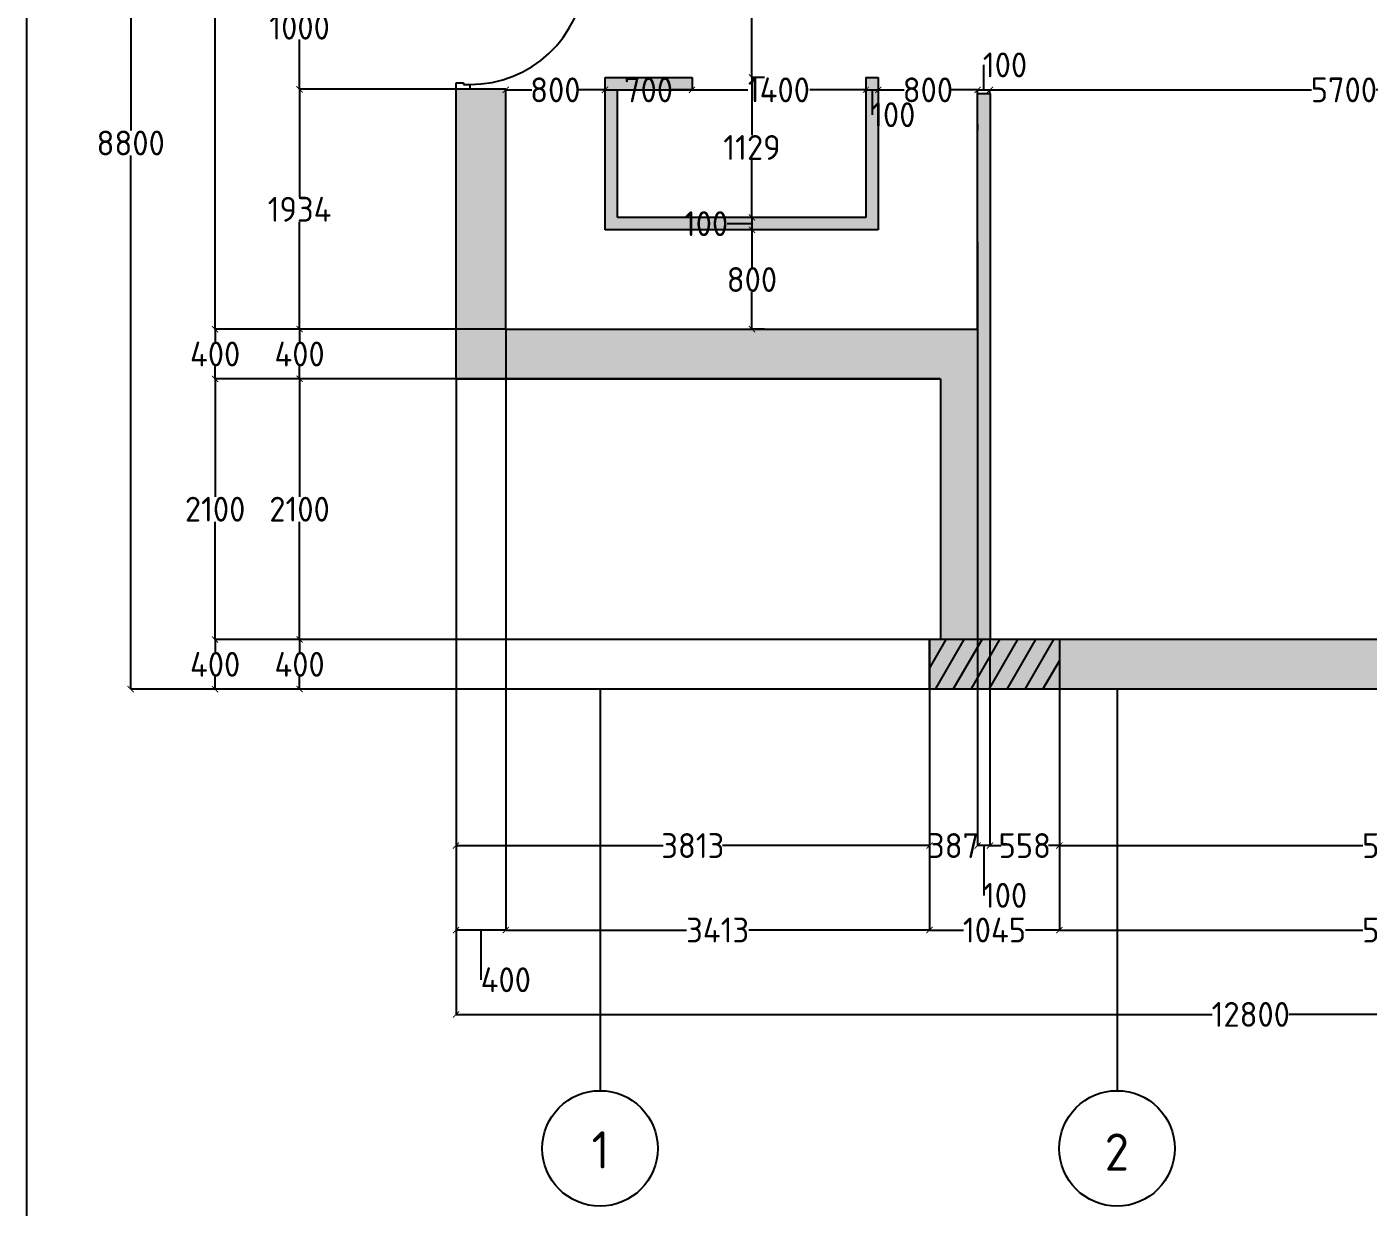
# Model space of a CAD drawing. Header units: inches. Extents: x -59797 to 874375, y -412711 to 5867.
# Drawn here: x 369539 to 380341, y -125177 to -115668 of the extents above; entities that cross this region are included whole.
import ezdxf

# ---------------------------------------------------------------- set-up
doc = ezdxf.new("R2010")
doc.units = ezdxf.units.IN
doc.header["$MEASUREMENT"] = 0
doc.layers.add('freecads.com', color=7, linetype='Continuous')
doc.styles.get("Standard").update_dxf_attribs({"font": 'GOST Common.ttf'})
doc.styles.add('{18b73a54-fa43-428c-adcb-c1c7bbdf2c84}', font='Simplex.shx')
doc.dimstyles.new('Copy of Standard', dxfattribs={"dimtxt": 120, "dimasz": 50, "dimexe": 0.18, "dimexo": 0.0625, "dimgap": 0.09, "dimtad": 0, "dimtih": 1, "dimtoh": 1, "dimdec": 0, "dimzin": 0, "dimdsep": 46, "dimtxsty": 'Standard', "dimblk": 'ARCHTICK', "dimcen": 0.09, "dimclrd": 250, "dimadec": 0, "dimazin": 0, "dimtfac": 1, "dimtdec": 0, "dimtofl": 0, "dimtmove": 0, "dimatfit": 3, "dimldrblk": 'ARCHTICK', "dimfxl": 100, "dimfxlon": 1, "dimtolj": 1, "dimtzin": 0, "dimarcsym": 0})

# ---------------------------------------------------------------- blocks, each defined once
blk = doc.blocks.new('_ArchTick')
at = {"color": 0, "linetype": 'ByBlock', "const_width": 0.15}
blk.add_lwpolyline([(-0.5, -0.5), (0.5, 0.5)], dxfattribs=at)
blk = doc.blocks.new('*D190')
at = {"color": 0, "lineweight": -2, "transparency": 16777216}
for p, q in [((377854, -121005), (377854, -122265)), ((383283, -121005), (383283, -122265))]:
    blk.add_line(p, q, dxfattribs=at)
at = {"color": 250, "lineweight": -2, "transparency": 16777216}
for p, q in [((377854, -122264), (380298, -122264)), ((383283, -122264), (380838, -122264))]:
    blk.add_line(p, q, dxfattribs=at)
at = {"layer": 'Defpoints', "color": 0, "transparency": 16777216}
for p in [(377854, -121004), (383283, -121004), (377854, -122264)]:
    blk.add_point(p, dxfattribs=at)
at = {"color": 250, "lineweight": -2, "transparency": 16777216, "xscale": 50, "yscale": 50, "zscale": 50, "rotation": 180}
blk.add_blockref('_ArchTick', (377854, -122264), dxfattribs=at)
at = {"color": 250, "lineweight": -2, "transparency": 16777216, "xscale": 50, "yscale": 50, "zscale": 50}
blk.add_blockref('_ArchTick', (383283, -122264), dxfattribs=at)
at = {"color": 0, "transparency": 16777216, "insert": (380568, -122264), "char_height": 200, "attachment_point": 5}
blk.add_mtext('\\A1;5429', dxfattribs=at)
blk = doc.blocks.new('*D191')
at = {"color": 0, "lineweight": -2, "transparency": 16777216}
for p, q in [((377295, -120605), (377295, -122265)), ((377854, -121005), (377854, -122265))]:
    blk.add_line(p, q, dxfattribs=at)
at = {"color": 250, "lineweight": -2, "transparency": 16777216}
for p, q in [((377295, -122264), (377384, -122264)), ((377854, -122264), (377765, -122264))]:
    blk.add_line(p, q, dxfattribs=at)
at = {"layer": 'Defpoints', "color": 0, "transparency": 16777216}
for p in [(377295, -120604), (377854, -121004), (377295, -122264)]:
    blk.add_point(p, dxfattribs=at)
at = {"color": 250, "lineweight": -2, "transparency": 16777216, "xscale": 50, "yscale": 50, "zscale": 50, "rotation": 180}
blk.add_blockref('_ArchTick', (377295, -122264), dxfattribs=at)
at = {"color": 250, "lineweight": -2, "transparency": 16777216, "xscale": 50, "yscale": 50, "zscale": 50}
blk.add_blockref('_ArchTick', (377854, -122264), dxfattribs=at)
at = {"color": 0, "transparency": 16777216, "insert": (377575, -122264), "char_height": 200, "attachment_point": 5}
blk.add_mtext('\\A1;558', dxfattribs=at)
blk = doc.blocks.new('*D192')
at = {"color": 0, "lineweight": -2, "transparency": 16777216}
for p, q in [((377195, -122164), (377195, -122265)), ((377295, -122164), (377295, -122265))]:
    blk.add_line(p, q, dxfattribs=at)
at = {"color": 250, "lineweight": -2, "transparency": 16777216}
for p, q in [((377295, -122264), (377195, -122264)), ((377245, -122264), (377245, -122665)), ((377245, -122665), (377246, -122665))]:
    blk.add_line(p, q, dxfattribs=at)
at = {"layer": 'Defpoints', "color": 0, "transparency": 16777216}
for p in [(377195, -118104), (377295, -120604), (377195, -122264)]:
    blk.add_point(p, dxfattribs=at)
at = {"color": 250, "lineweight": -2, "transparency": 16777216, "xscale": 50, "yscale": 50, "zscale": 50, "rotation": 180}
blk.add_blockref('_ArchTick', (377195, -122264), dxfattribs=at)
at = {"color": 250, "lineweight": -2, "transparency": 16777216, "xscale": 50, "yscale": 50, "zscale": 50}
blk.add_blockref('_ArchTick', (377295, -122264), dxfattribs=at)
at = {"color": 0, "transparency": 16777216, "insert": (377416, -122665), "char_height": 200, "attachment_point": 5}
blk.add_mtext('\\A1;100', dxfattribs=at)
blk = doc.blocks.new('*D193')
at = {"color": 0, "lineweight": -2, "transparency": 16777216}
for p, q in [((377195, -118105), (377195, -122265)), ((376808, -120605), (376808, -122265))]:
    blk.add_line(p, q, dxfattribs=at)
at = {"color": 250, "lineweight": -2, "transparency": 16777216}
for p, q in [((376808, -122264), (376811, -122264)), ((377195, -122264), (377192, -122264))]:
    blk.add_line(p, q, dxfattribs=at)
at = {"layer": 'Defpoints', "color": 0, "transparency": 16777216}
for p in [(377195, -118104), (376808, -120604), (376808, -122264)]:
    blk.add_point(p, dxfattribs=at)
at = {"color": 250, "lineweight": -2, "transparency": 16777216, "xscale": 50, "yscale": 50, "zscale": 50, "rotation": 180}
blk.add_blockref('_ArchTick', (376808, -122264), dxfattribs=at)
at = {"color": 250, "lineweight": -2, "transparency": 16777216, "xscale": 50, "yscale": 50, "zscale": 50}
blk.add_blockref('_ArchTick', (377195, -122264), dxfattribs=at)
at = {"color": 0, "transparency": 16777216, "insert": (377002, -122264), "char_height": 200, "attachment_point": 5}
blk.add_mtext('\\A1;387', dxfattribs=at)
blk = doc.blocks.new('*D194')
at = {"color": 0, "lineweight": -2, "transparency": 16777216}
for p, q in [((372995, -118505), (372995, -122265)), ((376808, -120605), (376808, -122265))]:
    blk.add_line(p, q, dxfattribs=at)
at = {"color": 250, "lineweight": -2, "transparency": 16777216}
for p, q in [((372995, -122264), (374662, -122264)), ((376808, -122264), (375142, -122264))]:
    blk.add_line(p, q, dxfattribs=at)
at = {"layer": 'Defpoints', "color": 0, "transparency": 16777216}
for p in [(372995, -118504), (376808, -120604), (372995, -122264)]:
    blk.add_point(p, dxfattribs=at)
at = {"color": 250, "lineweight": -2, "transparency": 16777216, "xscale": 50, "yscale": 50, "zscale": 50, "rotation": 180}
blk.add_blockref('_ArchTick', (372995, -122264), dxfattribs=at)
at = {"color": 250, "lineweight": -2, "transparency": 16777216, "xscale": 50, "yscale": 50, "zscale": 50}
blk.add_blockref('_ArchTick', (376808, -122264), dxfattribs=at)
at = {"color": 0, "transparency": 16777216, "insert": (374902, -122264), "char_height": 200, "attachment_point": 5}
blk.add_mtext('\\A1;3813', dxfattribs=at)
blk = doc.blocks.new('*D197')
at = {"color": 0, "lineweight": -2, "transparency": 16777216}
for p, q in [((377854, -121005), (377854, -122945)), ((383283, -121005), (383283, -122945))]:
    blk.add_line(p, q, dxfattribs=at)
at = {"color": 250, "lineweight": -2, "transparency": 16777216}
for p, q in [((377854, -122944), (380298, -122944)), ((383283, -122944), (380838, -122944))]:
    blk.add_line(p, q, dxfattribs=at)
at = {"layer": 'Defpoints', "color": 0, "transparency": 16777216}
for p in [(377854, -121004), (383283, -121004), (377854, -122944)]:
    blk.add_point(p, dxfattribs=at)
at = {"color": 250, "lineweight": -2, "transparency": 16777216, "xscale": 50, "yscale": 50, "zscale": 50, "rotation": 180}
blk.add_blockref('_ArchTick', (377854, -122944), dxfattribs=at)
at = {"color": 250, "lineweight": -2, "transparency": 16777216, "xscale": 50, "yscale": 50, "zscale": 50}
blk.add_blockref('_ArchTick', (383283, -122944), dxfattribs=at)
at = {"color": 0, "transparency": 16777216, "insert": (380568, -122944), "char_height": 200, "attachment_point": 5}
blk.add_mtext('\\A1;5429', dxfattribs=at)
blk = doc.blocks.new('*D198')
at = {"color": 0, "lineweight": -2, "transparency": 16777216}
for p, q in [((376808, -121005), (376808, -122945)), ((377854, -121005), (377854, -122945))]:
    blk.add_line(p, q, dxfattribs=at)
at = {"color": 250, "lineweight": -2, "transparency": 16777216}
for p, q in [((376808, -122944), (377081, -122944)), ((377854, -122944), (377581, -122944))]:
    blk.add_line(p, q, dxfattribs=at)
at = {"layer": 'Defpoints', "color": 0, "transparency": 16777216}
for p in [(376808, -121004), (377854, -121004), (376808, -122944)]:
    blk.add_point(p, dxfattribs=at)
at = {"color": 250, "lineweight": -2, "transparency": 16777216, "xscale": 50, "yscale": 50, "zscale": 50, "rotation": 180}
blk.add_blockref('_ArchTick', (376808, -122944), dxfattribs=at)
at = {"color": 250, "lineweight": -2, "transparency": 16777216, "xscale": 50, "yscale": 50, "zscale": 50}
blk.add_blockref('_ArchTick', (377854, -122944), dxfattribs=at)
at = {"color": 0, "transparency": 16777216, "insert": (377331, -122944), "char_height": 200, "attachment_point": 5}
blk.add_mtext('\\A1;1045', dxfattribs=at)
blk = doc.blocks.new('*D199')
at = {"color": 0, "lineweight": -2, "transparency": 16777216}
for p, q in [((373395, -118105), (373395, -122945)), ((376808, -121005), (376808, -122945))]:
    blk.add_line(p, q, dxfattribs=at)
at = {"color": 250, "lineweight": -2, "transparency": 16777216}
for p, q in [((373395, -122944), (374852, -122944)), ((376808, -122944), (375352, -122944))]:
    blk.add_line(p, q, dxfattribs=at)
at = {"layer": 'Defpoints', "color": 0, "transparency": 16777216}
for p in [(373395, -118104), (376808, -121004), (373395, -122944)]:
    blk.add_point(p, dxfattribs=at)
at = {"color": 250, "lineweight": -2, "transparency": 16777216, "xscale": 50, "yscale": 50, "zscale": 50, "rotation": 180}
blk.add_blockref('_ArchTick', (373395, -122944), dxfattribs=at)
at = {"color": 250, "lineweight": -2, "transparency": 16777216, "xscale": 50, "yscale": 50, "zscale": 50}
blk.add_blockref('_ArchTick', (376808, -122944), dxfattribs=at)
at = {"color": 0, "transparency": 16777216, "insert": (375102, -122944), "char_height": 200, "attachment_point": 5}
blk.add_mtext('\\A1;3413', dxfattribs=at)
blk = doc.blocks.new('*D200')
at = {"color": 0, "lineweight": -2, "transparency": 16777216}
for p, q in [((373395, -118105), (373395, -122945)), ((372995, -118505), (372995, -122945))]:
    blk.add_line(p, q, dxfattribs=at)
at = {"color": 250, "lineweight": -2, "transparency": 16777216}
for p, q in [((373395, -122944), (372995, -122944)), ((373195, -122944), (373195, -123345)), ((373195, -123345), (373196, -123345))]:
    blk.add_line(p, q, dxfattribs=at)
at = {"layer": 'Defpoints', "color": 0, "transparency": 16777216}
for p in [(373395, -118104), (372995, -118504), (372995, -122944)]:
    blk.add_point(p, dxfattribs=at)
at = {"color": 250, "lineweight": -2, "transparency": 16777216, "xscale": 50, "yscale": 50, "zscale": 50, "rotation": 180}
blk.add_blockref('_ArchTick', (372995, -122944), dxfattribs=at)
at = {"color": 250, "lineweight": -2, "transparency": 16777216, "xscale": 50, "yscale": 50, "zscale": 50}
blk.add_blockref('_ArchTick', (373395, -122944), dxfattribs=at)
at = {"color": 0, "transparency": 16777216, "insert": (373396, -123345), "char_height": 200, "attachment_point": 5}
blk.add_mtext('\\A1;400', dxfattribs=at)
blk = doc.blocks.new('*D201')
at = {"color": 0, "lineweight": -2, "transparency": 16777216}
for p, q in [((372995, -118505), (372995, -123625)), ((385795, -121005), (385795, -123625))]:
    blk.add_line(p, q, dxfattribs=at)
at = {"color": 250, "lineweight": -2, "transparency": 16777216}
for p, q in [((372995, -123624), (379085, -123624)), ((385795, -123624), (379705, -123624))]:
    blk.add_line(p, q, dxfattribs=at)
at = {"layer": 'Defpoints', "color": 0, "transparency": 16777216}
for p in [(372995, -118504), (385795, -121004), (372995, -123624)]:
    blk.add_point(p, dxfattribs=at)
at = {"color": 250, "lineweight": -2, "transparency": 16777216, "xscale": 50, "yscale": 50, "zscale": 50, "rotation": 180}
blk.add_blockref('_ArchTick', (372995, -123624), dxfattribs=at)
at = {"color": 250, "lineweight": -2, "transparency": 16777216, "xscale": 50, "yscale": 50, "zscale": 50}
blk.add_blockref('_ArchTick', (385795, -123624), dxfattribs=at)
at = {"color": 0, "transparency": 16777216, "insert": (379395, -123624), "char_height": 200, "attachment_point": 5}
blk.add_mtext('\\A1;12800', dxfattribs=at)
blk = doc.blocks.new('*D202')
at = {"color": 0, "lineweight": -2, "transparency": 16777216}
for p, q in [((376808, -120604), (371735, -120604)), ((376808, -121004), (371735, -121004))]:
    blk.add_line(p, q, dxfattribs=at)
at = {"color": 250, "lineweight": -2, "transparency": 16777216}
for p, q in [((371735, -120604), (371735, -120704)), ((371735, -121004), (371735, -120905))]:
    blk.add_line(p, q, dxfattribs=at)
at = {"layer": 'Defpoints', "color": 0, "transparency": 16777216}
for p in [(371735, -120604), (376808, -120604), (376808, -121004)]:
    blk.add_point(p, dxfattribs=at)
at = {"color": 250, "lineweight": -2, "transparency": 16777216, "xscale": 50, "yscale": 50, "zscale": 50}
for p, rotation in [((371735, -120604), 90), ((371735, -121004), 270)]:
    blk.add_blockref('_ArchTick', p, dxfattribs=dict(at, rotation=rotation))
at = {"color": 0, "transparency": 16777216, "insert": (371735, -120804), "char_height": 200, "attachment_point": 5}
blk.add_mtext('\\A1;400', dxfattribs=at)
blk = doc.blocks.new('*D203')
at = {"color": 0, "lineweight": -2, "transparency": 16777216}
for p, q in [((376895, -118504), (371735, -118504)), ((376808, -120604), (371735, -120604))]:
    blk.add_line(p, q, dxfattribs=at)
at = {"color": 250, "lineweight": -2, "transparency": 16777216}
for p, q in [((371735, -118504), (371735, -119454)), ((371735, -120604), (371735, -119655))]:
    blk.add_line(p, q, dxfattribs=at)
at = {"layer": 'Defpoints', "color": 0, "transparency": 16777216}
for p in [(371735, -118504), (376895, -118504), (376808, -120604)]:
    blk.add_point(p, dxfattribs=at)
at = {"color": 250, "lineweight": -2, "transparency": 16777216, "xscale": 50, "yscale": 50, "zscale": 50}
for p, rotation in [((371735, -118504), 90), ((371735, -120604), 270)]:
    blk.add_blockref('_ArchTick', p, dxfattribs=dict(at, rotation=rotation))
at = {"color": 0, "transparency": 16777216, "insert": (371735, -119554), "char_height": 200, "attachment_point": 5}
blk.add_mtext('\\A1;2100', dxfattribs=at)
blk = doc.blocks.new('*D204')
at = {"color": 0, "lineweight": -2, "transparency": 16777216}
for p, q in [((373395, -118104), (371735, -118104)), ((376895, -118504), (371735, -118504))]:
    blk.add_line(p, q, dxfattribs=at)
at = {"color": 250, "lineweight": -2, "transparency": 16777216}
for p, q in [((371735, -118104), (371735, -118204)), ((371735, -118504), (371735, -118405))]:
    blk.add_line(p, q, dxfattribs=at)
at = {"layer": 'Defpoints', "color": 0, "transparency": 16777216}
for p in [(371735, -118104), (373395, -118104), (376895, -118504)]:
    blk.add_point(p, dxfattribs=at)
at = {"color": 250, "lineweight": -2, "transparency": 16777216, "xscale": 50, "yscale": 50, "zscale": 50}
for p, rotation in [((371735, -118104), 90), ((371735, -118504), 270)]:
    blk.add_blockref('_ArchTick', p, dxfattribs=dict(at, rotation=rotation))
at = {"color": 0, "transparency": 16777216, "insert": (371735, -118304), "char_height": 200, "attachment_point": 5}
blk.add_mtext('\\A1;400', dxfattribs=at)
blk = doc.blocks.new('*D205')
at = {"color": 0, "lineweight": -2, "transparency": 16777216}
for p, q in [((372995, -116171), (371735, -116171)), ((373395, -118104), (371735, -118104))]:
    blk.add_line(p, q, dxfattribs=at)
at = {"color": 250, "lineweight": -2, "transparency": 16777216}
for p, q in [((371735, -116171), (371735, -117038)), ((371735, -118104), (371735, -117238))]:
    blk.add_line(p, q, dxfattribs=at)
at = {"layer": 'Defpoints', "color": 0, "transparency": 16777216}
for p in [(371735, -116171), (372995, -116171), (373395, -118104)]:
    blk.add_point(p, dxfattribs=at)
at = {"color": 250, "lineweight": -2, "transparency": 16777216, "xscale": 50, "yscale": 50, "zscale": 50}
for p, rotation in [((371735, -116171), 90), ((371735, -118104), 270)]:
    blk.add_blockref('_ArchTick', p, dxfattribs=dict(at, rotation=rotation))
at = {"color": 0, "transparency": 16777216, "insert": (371735, -117138), "char_height": 200, "attachment_point": 5}
blk.add_mtext('\\A1;1934', dxfattribs=at)
blk = doc.blocks.new('*D206')
at = {"color": 0, "lineweight": -2, "transparency": 16777216}
for p, q in [((372995, -115171), (371735, -115171)), ((372995, -116171), (371735, -116171))]:
    blk.add_line(p, q, dxfattribs=at)
at = {"color": 250, "lineweight": -2, "transparency": 16777216}
for p, q in [((371735, -115171), (371735, -115571)), ((371735, -116171), (371735, -115771))]:
    blk.add_line(p, q, dxfattribs=at)
at = {"layer": 'Defpoints', "color": 0, "transparency": 16777216}
for p in [(371735, -115171), (372995, -115171), (372995, -116171)]:
    blk.add_point(p, dxfattribs=at)
at = {"color": 250, "lineweight": -2, "transparency": 16777216, "xscale": 50, "yscale": 50, "zscale": 50}
for p, rotation in [((371735, -115171), 90), ((371735, -116171), 270)]:
    blk.add_blockref('_ArchTick', p, dxfattribs=dict(at, rotation=rotation))
at = {"color": 0, "transparency": 16777216, "insert": (371735, -115671), "char_height": 200, "attachment_point": 5}
blk.add_mtext('\\A1;1000', dxfattribs=at)
blk = doc.blocks.new('*D211')
at = {"color": 0, "lineweight": -2, "transparency": 16777216}
for p, q in [((376808, -120604), (371055, -120604)), ((376808, -121004), (371055, -121004))]:
    blk.add_line(p, q, dxfattribs=at)
at = {"color": 250, "lineweight": -2, "transparency": 16777216}
for p, q in [((371055, -120604), (371055, -120704)), ((371055, -121004), (371055, -120905))]:
    blk.add_line(p, q, dxfattribs=at)
at = {"layer": 'Defpoints', "color": 0, "transparency": 16777216}
for p in [(371055, -120604), (376808, -120604), (376808, -121004)]:
    blk.add_point(p, dxfattribs=at)
at = {"color": 250, "lineweight": -2, "transparency": 16777216, "xscale": 50, "yscale": 50, "zscale": 50}
for p, rotation in [((371055, -120604), 90), ((371055, -121004), 270)]:
    blk.add_blockref('_ArchTick', p, dxfattribs=dict(at, rotation=rotation))
at = {"color": 0, "transparency": 16777216, "insert": (371055, -120804), "char_height": 200, "attachment_point": 5}
blk.add_mtext('\\A1;400', dxfattribs=at)
blk = doc.blocks.new('*D212')
at = {"color": 0, "lineweight": -2, "transparency": 16777216}
for p, q in [((376895, -118504), (371055, -118504)), ((376808, -120604), (371055, -120604))]:
    blk.add_line(p, q, dxfattribs=at)
at = {"color": 250, "lineweight": -2, "transparency": 16777216}
for p, q in [((371055, -118504), (371055, -119454)), ((371055, -120604), (371055, -119655))]:
    blk.add_line(p, q, dxfattribs=at)
at = {"layer": 'Defpoints', "color": 0, "transparency": 16777216}
for p in [(371055, -118504), (376895, -118504), (376808, -120604)]:
    blk.add_point(p, dxfattribs=at)
at = {"color": 250, "lineweight": -2, "transparency": 16777216, "xscale": 50, "yscale": 50, "zscale": 50}
for p, rotation in [((371055, -118504), 90), ((371055, -120604), 270)]:
    blk.add_blockref('_ArchTick', p, dxfattribs=dict(at, rotation=rotation))
at = {"color": 0, "transparency": 16777216, "insert": (371055, -119554), "char_height": 200, "attachment_point": 5}
blk.add_mtext('\\A1;2100', dxfattribs=at)
blk = doc.blocks.new('*D213')
at = {"color": 0, "lineweight": -2, "transparency": 16777216}
for p, q in [((373395, -118104), (371055, -118104)), ((376895, -118504), (371055, -118504))]:
    blk.add_line(p, q, dxfattribs=at)
at = {"color": 250, "lineweight": -2, "transparency": 16777216}
for p, q in [((371055, -118104), (371055, -118204)), ((371055, -118504), (371055, -118405))]:
    blk.add_line(p, q, dxfattribs=at)
at = {"layer": 'Defpoints', "color": 0, "transparency": 16777216}
for p in [(371055, -118104), (373395, -118104), (376895, -118504)]:
    blk.add_point(p, dxfattribs=at)
at = {"color": 250, "lineweight": -2, "transparency": 16777216, "xscale": 50, "yscale": 50, "zscale": 50}
for p, rotation in [((371055, -118104), 90), ((371055, -118504), 270)]:
    blk.add_blockref('_ArchTick', p, dxfattribs=dict(at, rotation=rotation))
at = {"color": 0, "transparency": 16777216, "insert": (371055, -118304), "char_height": 200, "attachment_point": 5}
blk.add_mtext('\\A1;400', dxfattribs=at)
blk = doc.blocks.new('*D214')
at = {"color": 0, "lineweight": -2, "transparency": 16777216}
for p, q in [((372995, -112204), (371055, -112204)), ((373395, -118104), (371055, -118104))]:
    blk.add_line(p, q, dxfattribs=at)
at = {"color": 250, "lineweight": -2, "transparency": 16777216}
for p, q in [((371055, -112204), (371055, -115054)), ((371055, -118104), (371055, -115255))]:
    blk.add_line(p, q, dxfattribs=at)
at = {"layer": 'Defpoints', "color": 0, "transparency": 16777216}
for p in [(371055, -112204), (372995, -112204), (373395, -118104)]:
    blk.add_point(p, dxfattribs=at)
at = {"color": 250, "lineweight": -2, "transparency": 16777216, "xscale": 50, "yscale": 50, "zscale": 50}
for p, rotation in [((371055, -112204), 90), ((371055, -118104), 270)]:
    blk.add_blockref('_ArchTick', p, dxfattribs=dict(at, rotation=rotation))
at = {"color": 0, "transparency": 16777216, "insert": (371055, -115154), "char_height": 200, "attachment_point": 5}
blk.add_mtext('\\A1;5900', dxfattribs=at)
blk = doc.blocks.new('*D215')
at = {"color": 0, "lineweight": -2, "transparency": 16777216}
for p, q in [((372995, -112204), (370375, -112204)), ((376808, -121004), (370375, -121004))]:
    blk.add_line(p, q, dxfattribs=at)
at = {"color": 250, "lineweight": -2, "transparency": 16777216}
for p, q in [((370375, -112204), (370375, -116504)), ((370375, -121004), (370375, -116705))]:
    blk.add_line(p, q, dxfattribs=at)
at = {"layer": 'Defpoints', "color": 0, "transparency": 16777216}
for p in [(370375, -112204), (372995, -112204), (376808, -121004)]:
    blk.add_point(p, dxfattribs=at)
at = {"color": 250, "lineweight": -2, "transparency": 16777216, "xscale": 50, "yscale": 50, "zscale": 50}
for p, rotation in [((370375, -112204), 90), ((370375, -121004), 270)]:
    blk.add_blockref('_ArchTick', p, dxfattribs=dict(at, rotation=rotation))
at = {"color": 0, "transparency": 16777216, "insert": (370375, -116604), "char_height": 200, "attachment_point": 5}
blk.add_mtext('\\A1;8800', dxfattribs=at)
blk = doc.blocks.new('*D223')
at = {"color": 0, "lineweight": -2, "transparency": 16777216}
for p, q in [((375478, -114704), (375378, -114704)), ((375478, -116076), (375378, -116076))]:
    blk.add_line(p, q, dxfattribs=at)
at = {"color": 250, "lineweight": -2, "transparency": 16777216}
for p, q in [((375378, -114704), (375378, -115290)), ((375378, -116076), (375378, -115490))]:
    blk.add_line(p, q, dxfattribs=at)
at = {"layer": 'Defpoints', "color": 0, "transparency": 16777216}
for p in [(375866, -114704), (375378, -116076), (376295, -116076)]:
    blk.add_point(p, dxfattribs=at)
at = {"color": 250, "lineweight": -2, "transparency": 16777216, "xscale": 50, "yscale": 50, "zscale": 50}
for p, rotation in [((375378, -114704), 90), ((375378, -116076), 270)]:
    blk.add_blockref('_ArchTick', p, dxfattribs=dict(at, rotation=rotation))
at = {"color": 0, "transparency": 16777216, "insert": (375378, -115390), "char_height": 200, "attachment_point": 5}
blk.add_mtext('\\A1;1371', dxfattribs=at)
blk = doc.blocks.new('*D224')
at = {"color": 0, "lineweight": -2, "transparency": 16777216}
for p, q in [((375478, -116076), (375378, -116076)), ((375478, -117204), (375378, -117204))]:
    blk.add_line(p, q, dxfattribs=at)
at = {"color": 250, "lineweight": -2, "transparency": 16777216}
for p, q in [((375378, -116076), (375378, -116540)), ((375378, -117204), (375378, -116740))]:
    blk.add_line(p, q, dxfattribs=at)
at = {"layer": 'Defpoints', "color": 0, "transparency": 16777216}
for p in [(376295, -116076), (375378, -117204), (376295, -117204)]:
    blk.add_point(p, dxfattribs=at)
at = {"color": 250, "lineweight": -2, "transparency": 16777216, "xscale": 50, "yscale": 50, "zscale": 50}
for p, rotation in [((375378, -116076), 90), ((375378, -117204), 270)]:
    blk.add_blockref('_ArchTick', p, dxfattribs=dict(at, rotation=rotation))
at = {"color": 0, "transparency": 16777216, "insert": (375378, -116640), "char_height": 200, "attachment_point": 5}
blk.add_mtext('\\A1;1129', dxfattribs=at)
blk = doc.blocks.new('*D225')
at = {"color": 250, "lineweight": -2, "transparency": 16777216}
for p, q in [((375378, -117254), (375178, -117254)), ((375178, -117254), (375178, -117254)), ((375378, -117204), (375378, -117304))]:
    blk.add_line(p, q, dxfattribs=at)
at = {"color": 0, "lineweight": -2, "transparency": 16777216}
for p, q in [((375478, -117204), (375378, -117204)), ((375478, -117304), (375378, -117304))]:
    blk.add_line(p, q, dxfattribs=at)
at = {"layer": 'Defpoints', "color": 0, "transparency": 16777216}
for p in [(375378, -117304), (376295, -117204), (376395, -117304)]:
    blk.add_point(p, dxfattribs=at)
at = {"color": 250, "lineweight": -2, "transparency": 16777216, "xscale": 50, "yscale": 50, "zscale": 50}
for p, rotation in [((375378, -117204), 90), ((375378, -117304), 270)]:
    blk.add_blockref('_ArchTick', p, dxfattribs=dict(at, rotation=rotation))
at = {"color": 0, "transparency": 16777216, "insert": (375008, -117254), "char_height": 200, "attachment_point": 5}
blk.add_mtext('\\A1;100', dxfattribs=at)
blk = doc.blocks.new('*D226')
at = {"color": 0, "lineweight": -2, "transparency": 16777216}
for p, q in [((375478, -117304), (375378, -117304)), ((375478, -118104), (375378, -118104))]:
    blk.add_line(p, q, dxfattribs=at)
at = {"color": 250, "lineweight": -2, "transparency": 16777216}
for p, q in [((375378, -117304), (375378, -117604)), ((375378, -118104), (375378, -117805))]:
    blk.add_line(p, q, dxfattribs=at)
at = {"layer": 'Defpoints', "color": 0, "transparency": 16777216}
for p in [(376395, -117304), (375378, -118104), (377195, -118104)]:
    blk.add_point(p, dxfattribs=at)
at = {"color": 250, "lineweight": -2, "transparency": 16777216, "xscale": 50, "yscale": 50, "zscale": 50}
for p, rotation in [((375378, -117304), 90), ((375378, -118104), 270)]:
    blk.add_blockref('_ArchTick', p, dxfattribs=dict(at, rotation=rotation))
at = {"color": 0, "transparency": 16777216, "insert": (375378, -117704), "char_height": 200, "attachment_point": 5}
blk.add_mtext('\\A1;800', dxfattribs=at)
blk = doc.blocks.new('*D227')
at = {"color": 0, "lineweight": -2, "transparency": 16777216}
for p, q in [((373395, -116171), (373395, -116176)), ((374195, -116171), (374195, -116176))]:
    blk.add_line(p, q, dxfattribs=at)
at = {"color": 250, "lineweight": -2, "transparency": 16777216}
for p, q in [((373395, -116176), (373605, -116176)), ((374195, -116176), (373985, -116176))]:
    blk.add_line(p, q, dxfattribs=at)
at = {"layer": 'Defpoints', "color": 0, "transparency": 16777216}
for p in [(373395, -116171), (374195, -116171), (374195, -116176)]:
    blk.add_point(p, dxfattribs=at)
at = {"color": 250, "lineweight": -2, "transparency": 16777216, "xscale": 50, "yscale": 50, "zscale": 50, "rotation": 180}
blk.add_blockref('_ArchTick', (373395, -116176), dxfattribs=at)
at = {"color": 250, "lineweight": -2, "transparency": 16777216, "xscale": 50, "yscale": 50, "zscale": 50}
blk.add_blockref('_ArchTick', (374195, -116176), dxfattribs=at)
at = {"color": 0, "transparency": 16777216, "insert": (373795, -116176), "char_height": 200, "attachment_point": 5}
blk.add_mtext('\\A1;800', dxfattribs=at)
blk = doc.blocks.new('*D228')
at = {"color": 0, "lineweight": -2, "transparency": 16777216}
for p, q in [((374195, -116171), (374195, -116176)), ((374895, -116176), (374895, -116175))]:
    blk.add_line(p, q, dxfattribs=at)
at = {"color": 250, "lineweight": -2, "transparency": 16777216}
for p, q in [((374195, -116176), (374356, -116176)), ((374895, -116176), (374735, -116176))]:
    blk.add_line(p, q, dxfattribs=at)
at = {"layer": 'Defpoints', "color": 0, "transparency": 16777216}
for p in [(374195, -116171), (374895, -116176), (374895, -116176)]:
    blk.add_point(p, dxfattribs=at)
at = {"color": 250, "lineweight": -2, "transparency": 16777216, "xscale": 50, "yscale": 50, "zscale": 50, "rotation": 180}
blk.add_blockref('_ArchTick', (374195, -116176), dxfattribs=at)
at = {"color": 250, "lineweight": -2, "transparency": 16777216, "xscale": 50, "yscale": 50, "zscale": 50}
blk.add_blockref('_ArchTick', (374895, -116176), dxfattribs=at)
at = {"color": 0, "transparency": 16777216, "insert": (374545, -116176), "char_height": 200, "attachment_point": 5}
blk.add_mtext('\\A1;700', dxfattribs=at)
blk = doc.blocks.new('*D229')
at = {"color": 0, "lineweight": -2, "transparency": 16777216}
for p, q in [((374895, -116176), (374895, -116175)), ((376295, -116200), (376295, -116175))]:
    blk.add_line(p, q, dxfattribs=at)
at = {"color": 250, "lineweight": -2, "transparency": 16777216}
for p, q in [((374895, -116176), (375345, -116176)), ((376295, -116176), (375845, -116176))]:
    blk.add_line(p, q, dxfattribs=at)
at = {"layer": 'Defpoints', "color": 0, "transparency": 16777216}
for p in [(374895, -116176), (376295, -116176), (376295, -116201)]:
    blk.add_point(p, dxfattribs=at)
at = {"color": 250, "lineweight": -2, "transparency": 16777216, "xscale": 50, "yscale": 50, "zscale": 50, "rotation": 180}
blk.add_blockref('_ArchTick', (374895, -116176), dxfattribs=at)
at = {"color": 250, "lineweight": -2, "transparency": 16777216, "xscale": 50, "yscale": 50, "zscale": 50}
blk.add_blockref('_ArchTick', (376295, -116176), dxfattribs=at)
at = {"color": 0, "transparency": 16777216, "insert": (375595, -116176), "char_height": 200, "attachment_point": 5}
blk.add_mtext('\\A1;1400', dxfattribs=at)
blk = doc.blocks.new('*D230')
at = {"color": 0, "lineweight": -2, "transparency": 16777216}
for p, q in [((376395, -116076), (376395, -116176)), ((376295, -116200), (376295, -116175))]:
    blk.add_line(p, q, dxfattribs=at)
at = {"color": 250, "lineweight": -2, "transparency": 16777216}
for p, q in [((376295, -116176), (376395, -116176)), ((376345, -116176), (376345, -116376)), ((376345, -116376), (376346, -116376))]:
    blk.add_line(p, q, dxfattribs=at)
at = {"layer": 'Defpoints', "color": 0, "transparency": 16777216}
for p in [(376395, -116076), (376295, -116201), (376395, -116176)]:
    blk.add_point(p, dxfattribs=at)
at = {"color": 250, "lineweight": -2, "transparency": 16777216, "xscale": 50, "yscale": 50, "zscale": 50, "rotation": 180}
blk.add_blockref('_ArchTick', (376295, -116176), dxfattribs=at)
at = {"color": 250, "lineweight": -2, "transparency": 16777216, "xscale": 50, "yscale": 50, "zscale": 50}
blk.add_blockref('_ArchTick', (376395, -116176), dxfattribs=at)
at = {"color": 0, "transparency": 16777216, "insert": (376516, -116376), "char_height": 200, "attachment_point": 5}
blk.add_mtext('\\A1;100', dxfattribs=at)
blk = doc.blocks.new('*D231')
at = {"color": 0, "lineweight": -2, "transparency": 16777216}
for p, q in [((376395, -116076), (376395, -116176)), ((377195, -116204), (377195, -116175))]:
    blk.add_line(p, q, dxfattribs=at)
at = {"color": 250, "lineweight": -2, "transparency": 16777216}
for p, q in [((376395, -116176), (376605, -116176)), ((377195, -116176), (376985, -116176))]:
    blk.add_line(p, q, dxfattribs=at)
at = {"layer": 'Defpoints', "color": 0, "transparency": 16777216}
for p in [(376395, -116076), (377195, -116176), (377195, -116204)]:
    blk.add_point(p, dxfattribs=at)
at = {"color": 250, "lineweight": -2, "transparency": 16777216, "xscale": 50, "yscale": 50, "zscale": 50, "rotation": 180}
blk.add_blockref('_ArchTick', (376395, -116176), dxfattribs=at)
at = {"color": 250, "lineweight": -2, "transparency": 16777216, "xscale": 50, "yscale": 50, "zscale": 50}
blk.add_blockref('_ArchTick', (377195, -116176), dxfattribs=at)
at = {"color": 0, "transparency": 16777216, "insert": (376795, -116176), "char_height": 200, "attachment_point": 5}
blk.add_mtext('\\A1;800', dxfattribs=at)
blk = doc.blocks.new('*D232')
at = {"color": 250, "lineweight": -2, "transparency": 16777216}
for p, q in [((377245, -116176), (377245, -115975)), ((377245, -115975), (377246, -115975)), ((377195, -116176), (377295, -116176))]:
    blk.add_line(p, q, dxfattribs=at)
at = {"color": 0, "lineweight": -2, "transparency": 16777216}
for p, q in [((377195, -116204), (377195, -116175)), ((377295, -116204), (377295, -116175))]:
    blk.add_line(p, q, dxfattribs=at)
at = {"layer": 'Defpoints', "color": 0, "transparency": 16777216}
for p in [(377195, -116204), (377295, -116176), (377295, -116204)]:
    blk.add_point(p, dxfattribs=at)
at = {"color": 250, "lineweight": -2, "transparency": 16777216, "xscale": 50, "yscale": 50, "zscale": 50, "rotation": 180}
blk.add_blockref('_ArchTick', (377195, -116176), dxfattribs=at)
at = {"color": 250, "lineweight": -2, "transparency": 16777216, "xscale": 50, "yscale": 50, "zscale": 50}
blk.add_blockref('_ArchTick', (377295, -116176), dxfattribs=at)
at = {"color": 0, "transparency": 16777216, "insert": (377416, -115975), "char_height": 200, "attachment_point": 5}
blk.add_mtext('\\A1;100', dxfattribs=at)
blk = doc.blocks.new('*D233')
at = {"color": 0, "lineweight": -2, "transparency": 16777216}
for p, q in [((377295, -116204), (377295, -116175)), ((382995, -116204), (382995, -116175))]:
    blk.add_line(p, q, dxfattribs=at)
at = {"color": 250, "lineweight": -2, "transparency": 16777216}
for p, q in [((377295, -116176), (379885, -116176)), ((382995, -116176), (380405, -116176))]:
    blk.add_line(p, q, dxfattribs=at)
at = {"layer": 'Defpoints', "color": 0, "transparency": 16777216}
for p in [(377295, -116204), (382995, -116176), (382995, -116204)]:
    blk.add_point(p, dxfattribs=at)
at = {"color": 250, "lineweight": -2, "transparency": 16777216, "xscale": 50, "yscale": 50, "zscale": 50, "rotation": 180}
blk.add_blockref('_ArchTick', (377295, -116176), dxfattribs=at)
at = {"color": 250, "lineweight": -2, "transparency": 16777216, "xscale": 50, "yscale": 50, "zscale": 50}
blk.add_blockref('_ArchTick', (382995, -116176), dxfattribs=at)
at = {"color": 0, "transparency": 16777216, "insert": (380145, -116176), "char_height": 200, "attachment_point": 5}
blk.add_mtext('\\A1;5700', dxfattribs=at)

msp = doc.modelspace()

# ---------------------------------------------------------------- hatches: boundary and pattern name
at = {"true_color": 0x939598}
h = msp.add_hatch(color=252, dxfattribs=at)
h.dxf.hatch_style = 1
h.paths.add_polyline_path([(373395.4, -112604.5), (373395.4, -112204.5), (372995.4, -112204.5), (372995.4, -115170.9), (373106.3, -115170.9), (373395.4, -115170.9)])
h.paths.add_polyline_path([(376808.3, -112204.5), (373395.4, -112204.5), (373395.4, -112604.5), (376808.3, -112604.5)])
h.paths.add_polyline_path([(373395.4, -116170.9), (372995.4, -116170.9), (372995.4, -118504.5), (376895.4, -118504.5), (376895.4, -120604.5), (377295.4, -120604.5), (377295.4, -116204.5), (377195.4, -116204.5), (377195.4, -118104.5), (373395.4, -118104.5), (373395.4, -116354.5)])
h.paths.add_polyline_path([(383282.9, -120604.5), (377853.6, -120604.5), (377853.6, -121004.5), (383282.9, -121004.5)])
h.paths.add_polyline_path([(385795.4, -120604.5), (385395.4, -120604.5), (384730.3, -120604.5), (384328.3, -120604.5), (384328.3, -121004.5), (385795.4, -121004.5)])
h.paths.add_polyline_path([(385395.4, -115804.5), (384395.4, -115804.5), (384395.4, -116204.5), (385395.4, -116204.5)])
h.paths.add_polyline_path([(383395.4, -115343.8), (383284.5, -115343.8), (382995.4, -115343.8), (382995.4, -116104.5), (382995.4, -116204.5), (383395.4, -116204.5), (383395.4, -115804.5)])
h.paths.add_polyline_path([(374495.4, -114616.7), (374495.4, -114604.5), (373795.4, -114604.5), (373795.4, -114704.5), (374495.4, -114704.5)])
h = msp.add_hatch(color=252, dxfattribs=at)
h.dxf.hatch_style = 1
h.paths.add_polyline_path([(377853.6, -120604.5), (377295.4, -120604.5), (376808.3, -120604.5), (376808.3, -121004.5), (377853.6, -121004.5)])
h.paths.add_polyline_path([(384328.3, -120604.5), (383282.9, -120604.5), (383282.9, -121004.5), (384328.3, -121004.5)])
h.paths.add_polyline_path([(385795.4, -115804.5), (385395.4, -115804.5), (385395.4, -116204.5), (385795.4, -116204.5)])
h.paths.add_polyline_path([(384995.4, -112204.5), (384303, -112204.5), (384303, -112604.5), (384995.4, -112604.5)])
at = {"true_color": 0x636466}
h = msp.add_hatch(dxfattribs=at)
h.set_pattern_fill('ANSI31', color=251, scale=1000, angle=15)
h.set_pattern_definition([(60, (252726.6, -95502.01), (-108.25318, 62.5), [])])
h.paths.add_polyline_path([(384328.3, -120604.5), (383282.9, -120604.5), (383282.9, -121004.5), (384328.3, -121004.5)])
h.paths.add_polyline_path([(377853.6, -120604.5), (377295.4, -120604.5), (376808.3, -120604.5), (376808.3, -121004.5), (377853.6, -121004.5)])
h.paths.add_polyline_path([(385795.4, -115804.5), (385395.4, -115804.5), (385395.4, -116204.5), (385795.4, -116204.5)])
h.paths.add_polyline_path([(384995.4, -112204.5), (384303, -112204.5), (384303, -112604.5), (384995.4, -112604.5)])
at = {"true_color": 0x939598}
h = msp.add_hatch(color=252, dxfattribs=at)
h.dxf.hatch_style = 1
edge = h.paths.add_edge_path()
edge.add_line((374895.4, -116075.5), (374195.4, -116075.5))
edge.add_line((374195.4, -116075.5), (374195.4, -117304.5))
edge.add_line((374195.4, -117304.5), (376395.4, -117304.5))
edge.add_line((376395.4, -117304.5), (376395.4, -116075.5))
edge.add_line((376395.4, -116075.5), (376295.4, -116075.5))
edge.add_line((376295.4, -116075.5), (376295.4, -117050.6))
edge.add_ellipse((376293.3, -117066.2), major_axis=(1.5, -22.4), ratio=0.193898, start_angle=7.46284, end_angle=133.43447, ccw=False)
edge.add_line((376295.4, -117088.4), (376295.4, -117204.5))
edge.add_line((376295.4, -117204.5), (374295.4, -117204.5))
edge.add_line((374295.4, -117204.5), (374295.4, -116175.5))
edge.add_line((374295.4, -116175.5), (374895.4, -116175.5))
edge.add_line((374895.4, -116175.5), (374895.4, -116075.5))

# ---------------------------------------------------------------- linework, layer by layer
for p, q in [((372995.4, -118504.5), (372995.4, -116119.3)), ((373395.4, -116170.9), (372995.4, -116170.9)), ((373395.4, -118104.5), (373395.4, -116170.9)), ((377195.4, -117400.3), (377195.4, -118104.5)), ((373395.4, -118104.5), (377195.4, -118104.5)), ((372995.4, -118504.5), (376895.4, -118504.5)), ((376895.4, -118504.5), (376895.4, -120604.5)), ((385395.4, -120604.5), (376808.3, -120604.5)), ((376895.4, -120604.5), (376808.3, -120604.5)), ((376808.3, -121004.5), (376808.3, -120604.5)), ((377853.6, -120604.5), (377853.6, -121004.5)), ((385795.4, -121004.5), (376808.3, -121004.5))]:
    msp.add_line(p, q)
at = {"color": 7}
for p, q in [((374195.4, -117304.5), (374195.4, -116075.5)), ((374195.4, -116075.5), (374895.4, -116075.5)), ((374895.4, -116075.5), (374895.4, -116175.5)), ((376295.4, -116075.5), (376395.4, -116075.5)), ((376295.4, -116075.5), (376295.4, -117204.5)), ((376395.4, -116075.5), (376395.4, -117304.5)), ((374295.4, -117204.5), (374295.4, -116175.5)), ((374295.4, -116175.5), (374895.4, -116175.5)), ((377195.4, -118104.5), (377195.4, -116204.5)), ((377195.4, -116204.5), (377295.4, -116204.5)), ((377295.4, -116204.5), (377295.4, -120604.5)), ((373395.4, -118104.5), (373395.4, -116354.5)), ((377195.4, -118104.5), (377195.4, -116354.5)), ((374195.4, -117304.5), (374195.4, -117304.5)), ((376395.4, -117304.5), (374195.4, -117304.5)), ((376295.4, -117204.5), (374295.4, -117204.5)), ((373395.4, -118104.5), (373395.4, -117929.5)), ((373395.4, -118104.5), (373395.4, -117929.5)), ((377295.4, -120604.5), (377295.4, -120604.5)), ((379195.4, -120604.5), (379195.4, -120604.5)), ((374154.5, -121004.5), (374154.5, -124238.5)), ((378318.3, -121004.5), (378318.3, -124238.5))]:
    msp.add_line(p, q, dxfattribs=at)
msp.add_lwpolyline([(369538.6, -152789.1), (369538.6, -92789.1), (449538.6, -92789.1), (449538.6, -152789.1), (369538.6, -152789.1)], dxfattribs=at)
for centre in [(374154.5, -124703.7), (378318.3, -124703.7)]:
    msp.add_circle(centre, 465.2, dxfattribs=at)
at = {"layer": 'freecads.com'}
for p, q in [((372995.4, -116169.3), (372995.4, -116119.3)), ((372995.4, -116119.3), (373054.2, -116119.3)), ((373054.2, -116119.3), (373054.2, -116132.6)), ((373106.3, -116169.3), (372995.4, -116169.3)), ((373054.2, -116132.6), (373106.3, -116132.6)), ((373106.3, -116132.6), (373106.3, -116169.3)), ((377195.4, -116451.9), (377195.4, -116501.8)), ((377195.4, -117450.3), (377195.4, -117400.3))]:
    msp.add_line(p, q, dxfattribs=at)
msp.add_arc((373111.2, -115208.6), 924.1, 269.70056, 356.60341, dxfattribs=at)

# ---------------------------------------------------------------- texts
at = {"color": 7, "char_height": 300, "attachment_point": 7, "style": '{18b73a54-fa43-428c-adcb-c1c7bbdf2c84}'}
for s, insert in [('{\\fGOST Common|b0|i0|c0|p34;1}', (374086.7, -124865.3)), ('{\\fGOST Common|b0|i0|c0|p34;2}', (378218.9, -124882.9))]:
    msp.add_mtext_dynamic_manual_height_columns(s, width=300, gutter_width=11072.2, heights=[0], dxfattribs=dict(at, insert=insert))

# ---------------------------------------------------------------- dimensions: what is measured, and where the dimension line sits
at = {"color": 7}
for base, p1, p2, override, picture, middle in [((370375.4, -112204.5), (376808.3, -121004.5), (372995.4, -112204.5), {"dimtxt": 200, "dimfxl": 10000}, '*D215', (370375.4, -116604.5)), ((371055.4, -112204.5), (373395.4, -118104.5), (372995.4, -112204.5), {"dimtxt": 200, "dimtmove": 1, "dimfxl": 10000}, '*D214', (371055.4, -115154.5)), ((375378.5, -116075.5), (375866.2, -114704.5), (376295.4, -116075.5), {"dimtxt": 200, "dimtmove": 1}, '*D223', (375378.5, -115390)), ((371735.4, -115170.9), (372995.4, -116170.9), (372995.4, -115170.9), {"dimtxt": 200, "dimtmove": 1, "dimfxl": 10000}, '*D206', (371735.4, -115670.9)), ((375378.5, -117204.5), (376295.4, -116075.5), (376295.4, -117204.5), {"dimtxt": 200, "dimtmove": 1}, '*D224', (375378.5, -116640)), ((371735.4, -116170.9), (373395.4, -118104.5), (372995.4, -116170.9), {"dimtxt": 200, "dimtmove": 1, "dimfxl": 10000}, '*D205', (371735.4, -117137.7)), ((375378.5, -117304.5), (376295.4, -117204.5), (376395.4, -117304.5), {"dimtxt": 200, "dimtmove": 1}, '*D225', (375178, -117254.5)), ((375378.5, -118104.5), (376395.4, -117304.5), (377195.4, -118104.5), {"dimtxt": 200, "dimtmove": 1}, '*D226', (375378.5, -117704.5)), ((371055.4, -118104.5), (376895.4, -118504.5), (373395.4, -118104.5), {"dimtxt": 200, "dimtmove": 1, "dimfxl": 10000}, '*D213', (371055.4, -118304.5)), ((371735.4, -118104.5), (376895.4, -118504.5), (373395.4, -118104.5), {"dimtxt": 200, "dimtmove": 1, "dimfxl": 10000}, '*D204', (371735.4, -118304.5)), ((371055.4, -118504.5), (376808.3, -120604.5), (376895.4, -118504.5), {"dimtxt": 200, "dimtmove": 1, "dimfxl": 10000}, '*D212', (371055.4, -119554.5)), ((371735.4, -118504.5), (376808.3, -120604.5), (376895.4, -118504.5), {"dimtxt": 200, "dimtmove": 1, "dimfxl": 10000}, '*D203', (371735.4, -119554.5)), ((371055.4, -120604.5), (376808.3, -121004.5), (376808.3, -120604.5), {"dimtxt": 200, "dimfxl": 10000}, '*D211', (371055.4, -120804.5)), ((371735.4, -120604.5), (376808.3, -121004.5), (376808.3, -120604.5), {"dimtxt": 200, "dimfxl": 10000}, '*D202', (371735.4, -120804.5))]:
    dim = msp.add_linear_dim(base=base, p1=p1, p2=p2, angle=90, dimstyle='Copy of Standard', override=override, dxfattribs=at)
    dim.commit()
    dim.dimension.update_dxf_attribs({"geometry": picture, "text_midpoint": middle})
for base, p1, p2, override, picture, middle in [((377295.4, -116175.5), (377195.4, -116204.5), (377295.4, -116204.5), {"dimtxt": 200, "dimtmove": 1}, '*D232', (377245.7, -115975.3)), ((374195.4, -116175.5), (373395.4, -116170.9), (374195.4, -116170.9), {"dimtxt": 200}, '*D227', (373795.4, -116175.5)), ((374895.4, -116175.5), (374195.4, -116170.9), (374895.4, -116175.5), {"dimtxt": 200, "dimtmove": 1}, '*D228', (374545.4, -116175.5)), ((376295.4, -116175.5), (374895.4, -116175.5), (376295.4, -116200.5), {"dimtxt": 200, "dimtmove": 1}, '*D229', (375595.4, -116175.5)), ((376395.4, -116175.5), (376295.4, -116200.5), (376395.4, -116075.5), {"dimtxt": 200, "dimtmove": 1}, '*D230', (376345.7, -116375.7)), ((377195.4, -116175.5), (376395.4, -116075.5), (377195.4, -116204.5), {"dimtxt": 200, "dimtmove": 1}, '*D231', (376795.4, -116175.5)), ((382995.4, -116175.5), (377295.4, -116204.5), (382995.4, -116204.5), {"dimtxt": 200, "dimtmove": 1}, '*D233', (380145.4, -116175.5)), ((372995.4, -122944.5), (373395.4, -118104.5), (372995.4, -118504.5), {"dimtxt": 200, "dimtmove": 1, "dimfxl": 10000}, '*D200', (373195.7, -123344.7)), ((373395.4, -122944.5), (376808.3, -121004.5), (373395.4, -118104.5), {"dimtxt": 200, "dimtmove": 1, "dimfxl": 10000}, '*D199', (375101.9, -122944.5)), ((376808.3, -122264.5), (377195.4, -118104.5), (376808.3, -120604.5), {"dimtxt": 200, "dimtmove": 1, "dimfxl": 10000}, '*D193', (377001.9, -122264.5)), ((377195.4, -122264.5), (377295.4, -120604.5), (377195.4, -118104.5), {"dimtxt": 200, "dimtmove": 1}, '*D192', (377245.7, -122664.7)), ((372995.4, -122264.5), (376808.3, -120604.5), (372995.4, -118504.5), {"dimtxt": 200, "dimtmove": 1, "dimfxl": 10000}, '*D194', (374901.9, -122264.5)), ((372995.4, -123624.5), (385795.4, -121004.5), (372995.4, -118504.5), {"dimtxt": 200, "dimfxl": 10000}, '*D201', (379395.4, -123624.5)), ((377295.4, -122264.5), (377853.6, -121004.5), (377295.4, -120604.5), {"dimtxt": 200, "dimtmove": 1, "dimfxl": 10000}, '*D191', (377574.5, -122264.5)), ((376808.3, -122944.5), (377853.6, -121004.5), (376808.3, -121004.5), {"dimtxt": 200, "dimtmove": 1, "dimfxl": 10000}, '*D198', (377331, -122944.5)), ((377853.6, -122264.5), (383282.9, -121004.5), (377853.6, -121004.5), {"dimtxt": 200, "dimtmove": 1, "dimfxl": 10000}, '*D190', (380568.3, -122264.5)), ((377853.6, -122944.5), (383282.9, -121004.5), (377853.6, -121004.5), {"dimtxt": 200, "dimtmove": 1, "dimfxl": 10000}, '*D197', (380568.3, -122944.5))]:
    dim = msp.add_linear_dim(base=base, p1=p1, p2=p2, dimstyle='Copy of Standard', override=override, dxfattribs=at)
    dim.commit()
    dim.dimension.update_dxf_attribs({"geometry": picture, "text_midpoint": middle})

doc.saveas('drawing.dxf')
